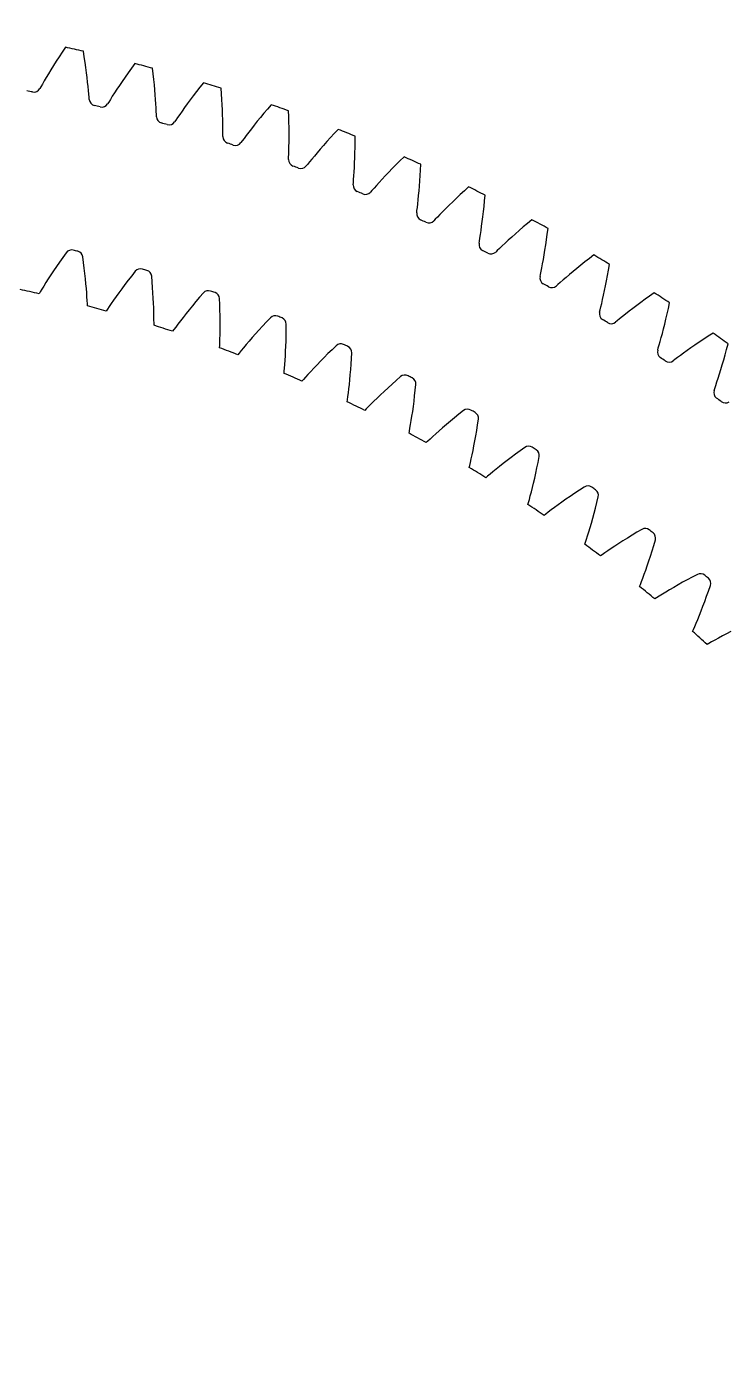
# Model space of a CAD drawing. Header units: millimetres. Extents: x -109 to 109, y -109 to 109.
# Drawn here: x -11 to 20.3, y 17 to 76.7 of the extents above; entities that cross this region are included whole.
import ezdxf

# ---------------------------------------------------------------- set-up
doc = ezdxf.new("R2010")
doc.units = ezdxf.units.MM

msp = doc.modelspace()

# ---------------------------------------------------------------- linework, layer by layer
at = {"layer": 'outer'}
msp.add_circle((0, 0), 108.759662, dxfattribs=at)
at = {"layer": 'thin_ring_external'}
for p, q in [((-9.598102, 75.372601), (-9.727102, 75.171852)), ((-9.462507, 75.579596), (-9.598102, 75.372601)), ((-9.320457, 75.792298), (-9.462507, 75.579596)), ((-8.480232, 75.364474), (-8.520379, 75.617078)), ((-8.443564, 75.119753), (-8.480232, 75.364474)), ((-9.964499, 74.791819), (-10.072292, 74.614328)), ((-9.849318, 74.977995), (-9.964499, 74.791819)), ((-9.727102, 75.171852), (-9.849318, 74.977995)), ((-8.410277, 74.883463), (-8.443564, 75.119753)), ((-8.380272, 74.656269), (-8.410277, 74.883463)), ((-6.373106, 74.857454), (-6.517085, 74.6562)), ((-6.222443, 75.064144), (-6.373106, 74.857454)), ((-5.400491, 74.602187), (-5.430233, 74.856225)), ((-10.344637, 74.150383), (-10.413248, 74.029645)), ((-10.263407, 74.291234), (-10.344637, 74.150383)), ((-10.172188, 74.446845), (-10.263407, 74.291234)), ((-10.072292, 74.614328), (-10.172188, 74.446845)), ((-8.353449, 74.438994), (-8.380272, 74.656269)), ((-8.329707, 74.232696), (-8.353449, 74.438994)), ((-8.308956, 74.038791), (-8.329707, 74.232696)), ((-6.907017, 74.090951), (-7.022006, 73.918035)), ((-6.78429, 74.27224), (-6.907017, 74.090951)), ((-6.654218, 74.460917), (-6.78429, 74.27224)), ((-6.517085, 74.6562), (-6.654218, 74.460917)), ((-5.373901, 74.356166), (-5.400491, 74.602187)), ((-5.350343, 74.118709), (-5.373901, 74.356166)), ((-5.329691, 73.890474), (-5.350343, 74.118709)), ((-3.156935, 74.209416), (-3.315957, 74.009086)), ((-10.413248, 74.029645), (-10.4608, 73.947191)), ((-8.291126, 73.859298), (-8.308956, 74.038791)), ((-8.276201, 73.697388), (-8.291126, 73.859298)), ((-8.264334, 73.559026), (-8.276201, 73.697388)), ((-8.255597, 73.464244), (-8.264334, 73.559026)), ((-7.313169, 73.465662), (-7.386679, 73.347843)), ((-7.226225, 73.603059), (-7.313169, 73.465662)), ((-7.128694, 73.754794), (-7.226225, 73.603059)), ((-7.022006, 73.918035), (-7.128694, 73.754794)), ((-5.31181, 73.672281), (-5.329691, 73.890474)), ((-5.296558, 73.465183), (-5.31181, 73.672281)), ((-5.283785, 73.270589), (-5.296558, 73.465183)), ((-3.613112, 73.624424), (-3.75082, 73.441247)), ((-3.468077, 73.813913), (-3.613112, 73.624424)), ((-3.315957, 74.009086), (-3.468077, 73.813913)), ((-2.354642, 73.714103), (-2.37393, 73.969148)), ((-2.338175, 73.467198), (-2.354642, 73.714103)), ((-2.324386, 73.228974), (-2.338175, 73.467198)), ((-7.386679, 73.347843), (-7.437576, 73.267411)), ((-5.273339, 73.090515), (-5.283785, 73.270589)), ((-5.265074, 72.928129), (-5.273339, 73.090515)), ((-5.258898, 72.789396), (-5.265074, 72.928129)), ((-4.116178, 72.938376), (-4.219856, 72.790773)), ((-4.002878, 73.097099), (-4.116178, 72.938376)), ((-3.880887, 73.265148), (-4.002878, 73.097099)), ((-3.75082, 73.441247), (-3.880887, 73.265148)), ((-2.313121, 73.000083), (-2.324386, 73.228974)), ((-2.304213, 72.78134), (-2.313121, 73.000083)), ((-0.296215, 73.035921), (-0.45622, 72.847158)), ((-0.129103, 73.229554), (-0.296215, 73.035921)), ((0.652179, 72.70172), (0.643378, 72.957342)), ((-5.254059, 72.694336), (-5.258898, 72.789396)), ((-4.390652, 72.542359), (-4.444809, 72.464085)), ((-4.312368, 72.657061), (-4.390652, 72.542359)), ((-4.219856, 72.790773), (-4.312368, 72.657061)), ((-2.297476, 72.57379), (-2.304213, 72.78134)), ((-2.292704, 72.378837), (-2.297476, 72.57379)), ((-2.289659, 72.198485), (-2.292704, 72.378837)), ((-0.891211, 72.315804), (-1.019999, 72.152905)), ((-0.754025, 72.486414), (-0.891211, 72.315804)), ((-0.608912, 72.663783), (-0.754025, 72.486414)), ((-0.45622, 72.847158), (-0.608912, 72.663783)), ((0.658495, 72.454347), (0.652179, 72.70172)), ((0.662492, 72.215758), (0.658495, 72.454347)), ((-2.288068, 72.035897), (-2.289659, 72.198485)), ((-2.287593, 71.897028), (-2.288068, 72.035897)), ((-2.286661, 71.801849), (-2.287593, 71.897028)), ((-1.347293, 71.725944), (-1.430221, 71.614553)), ((-1.24937, 71.855746), (-1.347293, 71.725944)), ((-1.139719, 71.998968), (-1.24937, 71.855746)), ((-1.019999, 72.152905), (-1.139719, 71.998968)), ((0.66248, 71.560022), (0.66427, 71.767674)), ((0.66435, 71.986598), (0.662492, 72.215758)), ((0.66427, 71.767674), (0.66435, 71.986598)), ((2.513407, 71.757567), (2.353316, 71.580615)), ((2.681027, 71.939601), (2.513407, 71.757567)), ((2.855948, 72.12621), (2.681027, 71.939601)), ((3.614901, 71.566746), (3.616602, 71.822514)), ((-1.430221, 71.614553), (-1.487546, 71.538568)), ((0.649797, 71.022196), (0.654883, 71.184713)), ((0.654883, 71.184713), (0.659245, 71.365037)), ((0.659245, 71.365037), (0.66248, 71.560022)), ((1.921601, 71.087045), (1.795662, 70.938152)), ((2.056968, 71.244519), (1.921601, 71.087045)), ((2.201043, 71.409353), (2.056968, 71.244519)), ((2.353316, 71.580615), (2.201043, 71.409353)), ((3.597702, 70.851727), (3.605254, 71.08077)), ((3.605254, 71.08077), (3.611056, 71.319322)), ((3.611056, 71.319322), (3.614901, 71.566746)), ((0.641594, 70.788288), (0.644571, 70.883424)), ((0.644571, 70.883424), (0.649797, 71.022196)), ((1.489623, 70.565988), (1.429227, 70.492421)), ((1.577054, 70.673881), (1.489623, 70.565988)), ((1.680224, 70.799553), (1.577054, 70.673881)), ((1.795662, 70.938152), (1.680224, 70.799553)), ((3.578321, 70.425588), (3.588635, 70.632991)), ((3.588635, 70.632991), (3.597702, 70.851727)), ((5.435798, 70.546976), (5.268577, 70.376746)), ((5.610749, 70.721975), (5.435798, 70.546976)), ((5.793184, 70.901246), (5.610749, 70.721975)), ((6.528528, 70.311094), (6.540729, 70.566576)), ((3.532649, 69.750295), (3.543568, 69.888736)), ((3.543568, 69.888736), (3.555322, 70.050906)), ((3.555322, 70.050906), (3.567084, 70.230899)), ((3.567084, 70.230899), (3.578321, 70.425588)), ((4.816963, 69.901316), (4.685016, 69.757719)), ((4.95868, 70.0531), (4.816963, 69.901316)), ((5.109401, 70.21188), (4.95868, 70.0531)), ((5.268577, 70.376746), (5.109401, 70.21188)), ((6.498938, 69.825924), (6.514529, 70.064037)), ((6.514529, 70.064037), (6.528528, 70.311094)), ((3.525769, 69.655361), (3.532649, 69.750295)), ((4.363956, 69.398433), (4.300591, 69.327407)), ((4.455743, 69.502646), (4.363956, 69.398433)), ((4.563985, 69.623976), (4.455743, 69.502646)), ((4.685016, 69.757719), (4.563985, 69.623976)), ((6.445129, 69.1724), (6.463949, 69.379204)), ((6.463949, 69.379204), (6.481989, 69.597384)), ((6.481989, 69.597384), (6.498938, 69.825924)), ((8.488012, 69.385096), (8.306023, 69.217426)), ((8.677653, 69.556725), (8.488012, 69.385096)), ((6.388365, 68.637427), (6.406767, 68.798979)), ((6.406767, 68.798979), (6.425909, 68.978337)), ((6.425909, 68.978337), (6.445129, 69.1724)), ((7.809032, 68.743555), (7.661202, 68.597717)), ((7.966145, 68.896013), (7.809032, 68.743555)), ((8.131955, 69.054206), (7.966145, 68.896013)), ((8.306023, 69.217426), (8.131955, 69.054206)), ((9.338665, 68.453335), (9.364018, 68.690608)), ((9.364018, 68.690608), (9.388149, 68.936881)), ((9.388149, 68.936881), (9.410828, 69.191648)), ((6.361, 68.40498), (6.371772, 68.499552)), ((6.371772, 68.499552), (6.388365, 68.637427)), ((7.187932, 68.113857), (7.121704, 68.045492)), ((7.28392, 68.214213), (7.187932, 68.113857)), ((7.397052, 68.330997), (7.28392, 68.214213)), ((7.523472, 68.459659), (7.397052, 68.330997)), ((7.661202, 68.597717), (7.523472, 68.459659)), ((9.285365, 68.008429), (9.312348, 68.225684)), ((9.312348, 68.225684), (9.338665, 68.453335)), ((11.504491, 68.094917), (11.307964, 67.931218)), ((9.20441, 67.43104), (9.230899, 67.609461)), ((9.230899, 67.609461), (9.258071, 67.802571)), ((9.258071, 67.802571), (9.285365, 68.008429)), ((10.938621, 67.615224), (10.766457, 67.463973)), ((11.119244, 67.771161), (10.938621, 67.615224)), ((11.307964, 67.931218), (11.119244, 67.771161)), ((12.188939, 67.446426), (12.222059, 67.700046)), ((9.142506, 67.039253), (9.157151, 67.133302)), ((9.157151, 67.133302), (9.179392, 67.27038)), ((9.179392, 67.27038), (9.20441, 67.43104)), ((10.174647, 66.922797), (10.056816, 66.810756)), ((10.306243, 67.04616), (10.174647, 66.922797)), ((10.449525, 67.178447), (10.306243, 67.04616)), ((10.603218, 67.318094), (10.449525, 67.178447)), ((10.766457, 67.463973), (10.603218, 67.318094)), ((12.084004, 66.73894), (12.119646, 66.965319)), ((12.119646, 66.965319), (12.154719, 67.20135)), ((12.154719, 67.20135), (12.188939, 67.446426)), ((9.956789, 66.714425), (9.88781, 66.648837)), ((10.056816, 66.810756), (9.956789, 66.714425)), ((11.977325, 66.126581), (12.012402, 66.318412)), ((12.012402, 66.318412), (12.048125, 66.522976)), ((12.048125, 66.522976), (12.084004, 66.73894)), ((14.065848, 66.362792), (13.870717, 66.210618)), ((14.26893, 66.518284), (14.065848, 66.362792)), ((11.884091, 65.653851), (11.91194, 65.789901)), ((11.91194, 65.789901), (11.943533, 65.949397)), ((11.943533, 65.949397), (11.977325, 66.126581)), ((13.336525, 65.779118), (13.177229, 65.6459)), ((13.505615, 65.918173), (13.336525, 65.779118)), ((13.683844, 66.062228), (13.505615, 65.918173)), ((13.870717, 66.210618), (13.683844, 66.062228)), ((14.881925, 65.598776), (14.926178, 65.84224)), ((14.926178, 65.84224), (14.969682, 66.094287)), ((11.865597, 65.560482), (11.884091, 65.653851)), ((12.665857, 65.202498), (12.594244, 65.139797)), ((12.769755, 65.294641), (12.665857, 65.202498)), ((12.892087, 65.40175), (12.769755, 65.294641)), ((13.028636, 65.519606), (12.892087, 65.40175)), ((13.177229, 65.6459), (13.028636, 65.519606)), ((14.74757, 64.92535), (14.792286, 65.139659)), ((14.792286, 65.139659), (14.837191, 65.364384)), ((14.837191, 65.364384), (14.881925, 65.598776)), ((14.619519, 64.356549), (14.660556, 64.532196)), ((14.660556, 64.532196), (14.703479, 64.722426)), ((14.703479, 64.722426), (14.74757, 64.92535)), ((16.555802, 64.538429), (16.362995, 64.397836)), ((16.757016, 64.682464), (16.555802, 64.538429)), ((16.966311, 64.829487), (16.757016, 64.682464)), ((14.525681, 63.971161), (14.547993, 64.063692)), ((14.547993, 64.063692), (14.581404, 64.198484)), ((14.581404, 64.198484), (14.619519, 64.356549)), ((15.839714, 64.002658), (15.686061, 63.882571)), ((16.004345, 64.129224), (15.839714, 64.002658)), ((16.179002, 64.261219), (16.004345, 64.129224)), ((16.362995, 64.397836), (16.179002, 64.261219)), ((17.541038, 63.885588), (17.59525, 64.12703)), ((17.59525, 64.12703), (17.649065, 64.377078)), ((15.31057, 63.580625), (15.236443, 63.520917)), ((15.418163, 63.668424), (15.31057, 63.580625)), ((15.544789, 63.770421), (15.418163, 63.668424)), ((15.686061, 63.882571), (15.544789, 63.770421)), ((17.379149, 63.218246), (17.432625, 63.430538)), ((17.432625, 63.430538), (17.486719, 63.65323)), ((17.486719, 63.65323), (17.541038, 63.885588)), ((17.227853, 62.655182), (17.276068, 62.828995)), ((17.276068, 62.828995), (17.326764, 63.017302)), ((17.326764, 63.017302), (17.379149, 63.218246)), ((19.169971, 62.757414), (18.971555, 62.624855)), ((19.376929, 62.893066), (19.169971, 62.757414)), ((19.592083, 63.031373), (19.376929, 62.893066)), ((17.118273, 62.273971), (17.144365, 62.365508)), ((17.144365, 62.365508), (17.183281, 62.498814)), ((17.183281, 62.498814), (17.227853, 62.655182)), ((18.274038, 62.137816), (18.12828, 62.03156)), ((18.432491, 62.251493), (18.274038, 62.137816)), ((18.602179, 62.371194), (18.432491, 62.251493)), ((18.782108, 62.495907), (18.602179, 62.371194)), ((18.971555, 62.624855), (18.782108, 62.495907)), ((20.127574, 62.064674), (20.191653, 62.303687)), ((20.191653, 62.303687), (20.255688, 62.551315)), ((17.886466, 61.85154), (17.80995, 61.794926)), ((17.997573, 61.934848), (17.886466, 61.85154)), ((18.12828, 62.03156), (17.997573, 61.934848)), ((19.938424, 61.404541), (20.000571, 61.614459)), ((20.000571, 61.614459), (20.063761, 61.834742)), ((20.063761, 61.834742), (20.127574, 62.064674)), ((19.764139, 60.848163), (19.819449, 61.019851)), ((19.819449, 61.019851), (19.877834, 61.205918)), ((19.877834, 61.205918), (19.938424, 61.404541)), ((19.639, 60.471773), (19.668828, 60.562161)), ((19.668828, 60.562161), (19.713185, 60.693757)), ((19.713185, 60.693757), (19.764139, 60.848163))]:
    msp.add_line(p, q, dxfattribs=at)
for centre, radius, start, end in [((-25.5, 0), 77.5, 77.344299, 77.949819), ((-25.5, 0), 77.5, 74.991358, 75.596877), ((-25.5, 0), 77.5, 72.638417, 73.243936), ((-25.5, 0), 75.25, 78.721515, 78.925543), ((-10.72409, 74.090991), 0.3, 258.721515, 331.358159), ((-7.956305, 73.484837), 0.3, 183.935959, 256.572602), ((-25.5, 0), 75.25, 76.368574, 76.572602), ((-7.69474, 73.421899), 0.3, 256.368574, 329.005218), ((-25.5, 0), 77.5, 70.285476, 70.890995), ((-4.954174, 72.702624), 0.3, 181.583018, 254.219661), ((-25.5, 0), 75.25, 74.015633, 74.219661), ((-4.695414, 72.629), 0.3, 254.015633, 326.652276), ((-1.986688, 71.797818), 0.3, 179.230077, 251.86672), ((-25.5, 0), 77.5, 67.932534, 68.538054), ((-25.5, 0), 75.25, 71.662692, 71.86672), ((-1.731169, 71.713633), 0.3, 251.662692, 324.299335), ((0.941149, 70.771945), 0.3, 176.877135, 249.513779), ((-25.5, 0), 75.25, 69.309751, 69.513779), ((1.192997, 70.67734), 0.3, 249.309751, 321.946394), ((-25.5, 0), 77.5, 65.579593, 66.185113), ((3.8244, 69.626734), 0.3, 174.524194, 247.160837), ((-25.5, 0), 75.25, 66.95681, 67.160837), ((4.072152, 69.52187), 0.3, 246.95681, 319.593453), ((-25.5, 0), 77.5, 63.226652, 63.832172), ((6.658204, 68.364116), 0.3, 172.171253, 244.807896), ((-25.5, 0), 75.25, 64.603868, 64.807896), ((-25.5, 0), 77.5, 60.873711, 61.47923), ((6.901441, 68.249169), 0.3, 244.603868, 317.240512), ((9.437782, 66.986222), 0.3, 169.818312, 242.454955), ((-25.5, 0), 75.25, 62.250927, 62.454955), ((9.676095, 66.861385), 0.3, 242.250927, 314.88757), ((-25.5, 0), 77.5, 58.52077, 59.126289), ((12.158447, 65.495373), 0.3, 167.465371, 240.102014), ((-25.5, 0), 75.25, 59.897986, 60.102014), ((12.391434, 65.360858), 0.3, 239.897986, 312.534629), ((-25.5, 0), 77.5, 56.167828, 56.773348), ((14.815611, 63.894084), 0.3, 165.11243, 237.749073), ((-25.5, 0), 75.25, 57.545045, 57.749073), ((15.042879, 63.750117), 0.3, 237.545045, 310.181688), ((-25.5, 0), 77.5, 53.814887, 54.420407), ((17.404794, 62.185056), 0.3, 162.759488, 235.396132), ((-25.5, 0), 75.25, 55.192104, 55.396132), ((17.625959, 62.03188), 0.3, 235.192104, 307.828747), ((19.921629, 60.371169), 0.3, 160.406547, 233.04319), ((-25.5, 0), 75.25, 52.839163, 53.04319), ((20.13632, 60.209042), 0.3, 232.839163, 305.475806)]:
    msp.add_arc(centre, radius, start, end, dxfattribs=at)
at = {"layer": 'thin_ring_internal'}
for p, q in [((-9.434634, 66.409177), (-9.579184, 66.203769)), ((-9.283826, 66.620267), (-9.434634, 66.409177)), ((-8.507656, 66.178056), (-8.541711, 66.435237)), ((-9.846505, 65.811719), (-9.968831, 65.626537)), ((-9.716537, 66.004397), (-9.846505, 65.811719)), ((-9.579184, 66.203769), (-9.716537, 66.004397)), ((-8.476459, 65.928829), (-8.507656, 66.178056)), ((-8.448783, 65.68831), (-8.476459, 65.928829)), ((-6.201858, 65.793662), (-6.362323, 65.589818)), ((-10.285436, 65.127942), (-10.371229, 64.98747)), ((-10.188959, 65.283042), (-10.285436, 65.127942)), ((-10.083156, 65.449866), (-10.188959, 65.283042)), ((-9.968831, 65.626537), (-10.083156, 65.449866)), ((-8.424485, 65.45717), (-8.448783, 65.68831)), ((-8.403415, 65.236235), (-8.424485, 65.45717)), ((-8.385415, 65.026571), (-8.403415, 65.236235)), ((-6.662754, 65.198591), (-6.801546, 65.012169)), ((-6.516274, 65.391357), (-6.662754, 65.198591)), ((-6.362323, 65.589818), (-6.516274, 65.391357)), ((-5.447102, 65.315818), (-5.469155, 65.574305)), ((-5.427534, 65.065409), (-5.447102, 65.315818)), ((-10.443598, 64.866992), (-10.492525, 64.784456)), ((-10.371229, 64.98747), (-10.443598, 64.866992)), ((-8.370316, 64.829603), (-8.385415, 65.026571)), ((-8.357946, 64.647365), (-8.370316, 64.829603)), ((-8.348143, 64.483058), (-8.357946, 64.647365)), ((-7.054775, 64.661717), (-7.168225, 64.499996)), ((-6.932354, 64.832879), (-7.054775, 64.661717)), ((-6.801546, 65.012169), (-6.932354, 64.832879)), ((-5.411078, 64.823864), (-5.427534, 65.065409)), ((-5.39756, 64.591843), (-5.411078, 64.823864)), ((-5.386793, 64.370168), (-5.39756, 64.591843)), ((-3.331461, 64.628405), (-3.494478, 64.437321)), ((-3.161685, 64.824562), (-3.331461, 64.628405)), ((-2.429978, 64.312121), (-2.439981, 64.571354)), ((-8.340806, 64.342707), (-8.348143, 64.483058)), ((-8.336354, 64.246862), (-8.340806, 64.342707)), ((-7.441945, 64.096245), (-7.494659, 64.016074)), ((-7.364049, 64.213225), (-7.441945, 64.096245)), ((-7.271814, 64.349553), (-7.364049, 64.213225)), ((-7.168225, 64.499996), (-7.271814, 64.349553)), ((-5.378566, 64.159893), (-5.386793, 64.370168)), ((-5.372648, 63.962436), (-5.378566, 64.159893)), ((-5.36877, 63.77982), (-5.372648, 63.962436)), ((-3.797082, 64.071816), (-3.936091, 63.898806)), ((-3.649768, 64.25158), (-3.797082, 64.071816)), ((-3.494478, 64.437321), (-3.649768, 64.25158)), ((-2.422082, 64.061073), (-2.429978, 64.312121)), ((-2.416882, 63.819024), (-2.422082, 64.061073)), ((-5.366623, 63.615234), (-5.36877, 63.77982)), ((-5.365823, 63.474695), (-5.366623, 63.615234)), ((-5.365835, 63.378746), (-5.365823, 63.474695)), ((-4.29767, 63.431798), (-4.396148, 63.299908)), ((-4.187194, 63.577259), (-4.29767, 63.431798)), ((-4.066343, 63.733526), (-4.187194, 63.577259)), ((-3.936091, 63.898806), (-4.066343, 63.733526)), ((-2.414173, 63.586625), (-2.416882, 63.819024)), ((-2.415296, 63.154259), (-2.413731, 63.364689)), ((-2.413731, 63.364689), (-2.414173, 63.586625)), ((-0.520341, 63.343729), (-0.684104, 63.165414)), ((-0.34861, 63.527021), (-0.520341, 63.343729)), ((-0.169892, 63.715068), (-0.34861, 63.527021)), ((0.537181, 63.169138), (0.53925, 63.428556)), ((-4.479402, 63.186679), (-4.535789, 63.109047)), ((-4.396148, 63.299908), (-4.479402, 63.186679)), ((-2.428706, 62.609634), (-2.423194, 62.774141)), ((-2.423194, 62.774141), (-2.418571, 62.95674)), ((-2.418571, 62.95674), (-2.415296, 63.154259)), ((-0.986531, 62.826344), (-1.124331, 62.667302)), ((-0.839623, 62.992699), (-0.986531, 62.826344)), ((-0.684104, 63.165414), (-0.839623, 62.992699)), ((0.527322, 62.675966), (0.533388, 62.917995)), ((0.533388, 62.917995), (0.537181, 63.169138)), ((-2.438922, 62.373365), (-2.434446, 62.46921)), ((-2.434446, 62.46921), (-2.428706, 62.609634)), ((-1.562385, 62.140265), (-1.622323, 62.065341)), ((-1.473953, 62.249498), (-1.562385, 62.140265)), ((-1.369445, 62.376663), (-1.473953, 62.249498)), ((-1.252321, 62.516826), (-1.369445, 62.376663)), ((-1.124331, 62.667302), (-1.252321, 62.516826)), ((0.497977, 62.011847), (0.509331, 62.221976)), ((0.509331, 62.221976), (0.519215, 62.443693)), ((0.519215, 62.443693), (0.527322, 62.675966)), ((2.579768, 62.288052), (2.399696, 62.112948)), ((2.767042, 62.46758), (2.579768, 62.288052)), ((3.44795, 61.889345), (3.462086, 62.148385)), ((0.459243, 61.468436), (0.472403, 61.632508)), ((0.472403, 61.632508), (0.485516, 61.814695)), ((0.485516, 61.814695), (0.497977, 62.011847)), ((1.909939, 61.617813), (1.764889, 61.465355)), ((2.064428, 61.777153), (1.909939, 61.617813)), ((2.227813, 61.942445), (2.064428, 61.777153)), ((2.399696, 62.112948), (2.227813, 61.942445)), ((3.415156, 61.397165), (3.432476, 61.63865)), ((3.432476, 61.63865), (3.44795, 61.889345)), ((0.438045, 61.232898), (0.446976, 61.32843)), ((0.446976, 61.32843), (0.459243, 61.468436)), ((1.302788, 60.959269), (1.239429, 60.887215)), ((1.396207, 61.064269), (1.302788, 60.959269)), ((1.506518, 61.186435), (1.396207, 61.064269)), ((1.630036, 61.320997), (1.506518, 61.186435)), ((1.764889, 61.465355), (1.630036, 61.320997)), ((3.354945, 60.735131), (3.376063, 60.944504)), ((3.376063, 60.944504), (3.396251, 61.165521)), ((3.396251, 61.165521), (3.415156, 61.397165)), ((5.642756, 61.084802), (5.447332, 60.914181)), ((3.29097, 60.194111), (3.311749, 60.357393)), ((3.311749, 60.357393), (3.333325, 60.538772)), ((3.333325, 60.538772), (3.354945, 60.735131)), ((4.90878, 60.427812), (4.747045, 60.275832)), ((5.079679, 60.585323), (4.90878, 60.427812)), ((5.259308, 60.747645), (5.079679, 60.585323)), ((5.447332, 60.914181), (5.259308, 60.747645)), ((6.268903, 60.22581), (6.296023, 60.475513)), ((6.296023, 60.475513), (6.322196, 60.733616)), ((3.258837, 59.959814), (3.272203, 60.054827)), ((3.272203, 60.054827), (3.29097, 60.194111)), ((4.208115, 59.746789), (4.109913, 59.646249)), ((4.323991, 59.86369), (4.208115, 59.746789)), ((4.453636, 59.99236), (4.323991, 59.86369)), ((4.595059, 60.130287), (4.453636, 59.99236)), ((4.747045, 60.275832), (4.595059, 60.130287)), ((6.180255, 59.535041), (6.210705, 59.754878)), ((6.210705, 59.754878), (6.240366, 59.985392)), ((6.240366, 59.985392), (6.268903, 60.22581)), ((4.109913, 59.646249), (4.04327, 59.57722)), ((6.088696, 58.951557), (6.118687, 59.131736)), ((6.118687, 59.131736), (6.149419, 59.326877)), ((6.149419, 59.326877), (6.180255, 59.535041)), ((8.052302, 59.250775), (7.865315, 59.096987)), ((8.247871, 59.408384), (8.052302, 59.250775)), ((8.451021, 59.569727), (8.247871, 59.408384)), ((9.075234, 58.930705), (9.113386, 59.18731)), ((6.017343, 58.55687), (6.035115, 58.651159)), ((6.035115, 58.651159), (6.060343, 58.789418)), ((6.060343, 58.789418), (6.088696, 58.951557)), ((7.212363, 58.533792), (7.076872, 58.411294)), ((7.36005, 58.664991), (7.212363, 58.533792)), ((7.518643, 58.803306), (7.36005, 58.664991)), ((7.687273, 58.947597), (7.518643, 58.803306)), ((7.865315, 59.096987), (7.687273, 58.947597)), ((8.996834, 58.443704), (9.036526, 58.682534)), ((9.036526, 58.682534), (9.075234, 58.930705)), ((6.852909, 58.204048), (6.783127, 58.138195)), ((6.955683, 58.299911), (6.852909, 58.204048)), ((7.076872, 58.411294), (6.955683, 58.299911)), ((8.875348, 57.790133), (8.915836, 57.996637)), ((8.915836, 57.996637), (8.95648, 58.21482)), ((8.95648, 58.21482), (8.996834, 58.443704)), ((8.761362, 57.257401), (8.797228, 57.418045)), ((8.797228, 57.418045), (8.83557, 57.596633)), ((8.83557, 57.596633), (8.875348, 57.790133)), ((10.39389, 57.339715), (10.21873, 57.203426)), ((10.57869, 57.48066), (10.39389, 57.339715)), ((10.77263, 57.625582), (10.57869, 57.48066)), ((10.975319, 57.773921), (10.77263, 57.625582)), ((11.185756, 57.925638), (10.975319, 57.773921)), ((11.779562, 57.258266), (11.829612, 57.512818)), ((8.70759, 57.027106), (8.72973, 57.120465)), ((8.72973, 57.120465), (8.761362, 57.257401)), ((9.759198, 56.832392), (9.632958, 56.726768)), ((9.900242, 56.948454), (9.759198, 56.832392)), ((10.053873, 57.072639), (9.900242, 56.948454)), ((10.21873, 57.203426), (10.053873, 57.072639)), ((11.62763, 56.548681), (11.67859, 56.77544)), ((11.67859, 56.77544), (11.72935, 57.012165)), ((11.72935, 57.012165), (11.779562, 57.258266)), ((9.525836, 56.63579), (9.453066, 56.573255)), ((9.632958, 56.726768), (9.525836, 56.63579)), ((11.526827, 56.128229), (11.576879, 56.332626)), ((11.576879, 56.332626), (11.62763, 56.548681)), ((13.841038, 56.156095), (13.62377, 56.014332)), ((11.35021, 55.466061), (11.388179, 55.601377)), ((11.388179, 55.601377), (11.431481, 55.760179)), ((11.431481, 55.760179), (11.47809, 55.936789)), ((11.47809, 55.936789), (11.526827, 56.128229)), ((13.022769, 55.607648), (12.841458, 55.479656)), ((13.213927, 55.739842), (13.022769, 55.607648)), ((13.414399, 55.875585), (13.213927, 55.739842)), ((13.62377, 56.014332), (13.414399, 55.875585)), ((14.403151, 55.461819), (14.46499, 55.713767)), ((11.323751, 55.373833), (11.35021, 55.466061)), ((12.234144, 55.030767), (12.122905, 54.944872)), ((12.365161, 55.130403), (12.234144, 55.030767)), ((12.511452, 55.239778), (12.365161, 55.130403)), ((12.670694, 55.356681), (12.511452, 55.239778)), ((12.841458, 55.479656), (12.670694, 55.356681)), ((14.21837, 54.760071), (14.279824, 54.984213)), ((14.279824, 54.984213), (14.341543, 55.21832)), ((14.341543, 55.21832), (14.403151, 55.461819)), ((12.122905, 54.944872), (12.047304, 54.88579)), ((14.098114, 54.344764), (14.157622, 54.54661)), ((14.157622, 54.54661), (14.21837, 54.760071)), ((13.890881, 53.69153), (13.935105, 53.824933)), ((13.935105, 53.824933), (13.985748, 53.981548)), ((13.985748, 53.981548), (14.040523, 54.155799)), ((14.040523, 54.155799), (14.098114, 54.344764)), ((15.568217, 53.755147), (15.381146, 53.63573)), ((15.765317, 53.878305), (15.568217, 53.755147)), ((15.971888, 54.004573), (15.765317, 53.878305)), ((16.187488, 54.133429), (15.971888, 54.004573)), ((16.411116, 54.26493), (16.187488, 54.133429)), ((16.940319, 53.545253), (17.013813, 53.794051)), ((13.86016, 53.600632), (13.890881, 53.69153)), ((14.753606, 53.215582), (14.638491, 53.134956)), ((14.889117, 53.309015), (14.753606, 53.215582)), ((15.040338, 53.411465), (14.889117, 53.309015)), ((15.204847, 53.520832), (15.040338, 53.411465)), ((15.381146, 53.63573), (15.204847, 53.520832)), ((16.794905, 53.073903), (16.867449, 53.304884)), ((16.867449, 53.304884), (16.940319, 53.545253)), ((14.638491, 53.134956), (14.560223, 53.079455)), ((16.583641, 52.4436), (16.652475, 52.642459)), ((16.652475, 52.642459), (16.723089, 52.852862)), ((16.723089, 52.852862), (16.794905, 53.073903)), ((16.396623, 51.931916), (16.454498, 52.086005)), ((16.454498, 52.086005), (16.51732, 52.257519)), ((16.51732, 52.257519), (16.583641, 52.4436)), ((18.439558, 52.0166), (18.227337, 51.900079)), ((18.66092, 52.135286), (18.439558, 52.0166)), ((18.890423, 52.256239), (18.66092, 52.135286)), ((16.311324, 51.711345), (16.346241, 51.800715)), ((16.346241, 51.800715), (16.396623, 51.931916)), ((17.325598, 51.372171), (17.185887, 51.285144)), ((17.481422, 51.467474), (17.325598, 51.372171)), ((17.650841, 51.569069), (17.481422, 51.467474)), ((17.832296, 51.67564), (17.650841, 51.569069)), ((18.024719, 51.786225), (17.832296, 51.67564)), ((18.227337, 51.900079), (18.024719, 51.786225)), ((19.301596, 51.276002), (19.385571, 51.512721)), ((19.385571, 51.512721), (19.47056, 51.75783)), ((17.067145, 51.209961), (16.98638, 51.158162)), ((17.185887, 51.285144), (17.067145, 51.209961)), ((19.056035, 50.624296), (19.136362, 50.831186)), ((19.136362, 50.831186), (19.218384, 51.048646)), ((19.218384, 51.048646), (19.301596, 51.276002)), ((18.832383, 50.077656), (18.903118, 50.246061)), ((18.903118, 50.246061), (18.978024, 50.428855)), ((18.978024, 50.428855), (19.056035, 50.624296)), ((18.671933, 49.710063), (18.71097, 49.797711)), ((18.71097, 49.797711), (18.767402, 49.926426)), ((18.767402, 49.926426), (18.832383, 50.077656)), ((20.189597, 49.603633), (20.003381, 49.505619)), ((20.386957, 49.705145), (20.189597, 49.603633)), ((19.403609, 49.174056), (19.320522, 49.126071)), ((19.52572, 49.243633), (19.403609, 49.174056)), ((19.669329, 49.324066), (19.52572, 49.243633)), ((19.829418, 49.412016), (19.669329, 49.324066)), ((20.003381, 49.505619), (19.829418, 49.412016))]:
    msp.add_line(p, q, dxfattribs=at)
for centre, radius, start, end in [((-9.042465, 66.442095), 0.3, 76.087992, 143.565474), ((-25.5, 0), 68.75, 75.912008, 76.087992), ((-8.838466, 66.391233), 0.3, 8.434526, 75.912008), ((-5.969048, 65.604454), 0.3, 73.421325, 140.898807), ((-25.5, 0), 68.75, 73.245341, 73.421325), ((-5.767636, 65.544155), 0.3, 5.767859, 73.245341), ((-25.5, 0), 66.5, 76.957349, 77.709318), ((-2.93793, 64.624728), 0.3, 70.754659, 138.232141), ((-25.5, 0), 68.75, 70.578675, 70.754659), ((-2.739542, 64.555124), 0.3, 3.101193, 70.578675), ((-25.5, 0), 66.5, 74.290682, 75.042651), ((-25.5, 0), 66.5, 71.624016, 72.375984), ((0.044324, 63.505039), 0.3, 68.087992, 135.565474), ((-25.5, 0), 68.75, 67.912008, 68.087992), ((0.239258, 63.426281), 0.3, 0.434526, 67.912008), ((-25.5, 0), 66.5, 68.957349, 69.709318), ((2.971254, 62.247813), 0.3, 65.421325, 132.898807), ((-25.5, 0), 68.75, 65.245341, 65.421325), ((3.162313, 62.16007), 0.3, 357.767859, 65.245341), ((-25.5, 0), 66.5, 66.290682, 67.042651), ((5.836522, 60.855771), 0.3, 62.754659, 130.232141), ((-25.5, 0), 68.75, 62.578675, 62.754659), ((6.023292, 60.759234), 0.3, 355.101193, 62.578675), ((-25.5, 0), 66.5, 63.624016, 64.375984), ((8.633921, 59.33193), 0.3, 60.087992, 127.565474), ((-25.5, 0), 68.75, 59.912008, 60.087992), ((8.815998, 59.226808), 0.3, 352.434526, 59.912008), ((-25.5, 0), 66.5, 60.957349, 61.709318), ((11.357395, 57.679589), 0.3, 57.421325, 124.898807), ((-25.5, 0), 68.75, 57.245341, 57.421325), ((11.534383, 57.566109), 0.3, 349.767859, 57.245341), ((-25.5, 0), 66.5, 58.290682, 59.042651), ((14.001043, 55.902326), 0.3, 54.754659, 122.232141), ((-25.5, 0), 68.75, 54.578675, 54.754659), ((14.17256, 55.780736), 0.3, 347.101193, 54.578675), ((-25.5, 0), 66.5, 55.624016, 56.375984), ((16.559141, 54.003992), 0.3, 52.087992, 119.565474), ((-25.5, 0), 68.75, 51.912008, 52.087992), ((16.724816, 53.874553), 0.3, 344.434526, 51.912008), ((-25.5, 0), 66.5, 52.957349, 53.709318), ((19.026148, 51.988697), 0.3, 49.421325, 116.898807), ((-25.5, 0), 68.75, 49.245341, 49.421325), ((19.185621, 51.85169), 0.3, 341.767859, 49.245341), ((-25.5, 0), 66.5, 50.290682, 51.042651), ((-25.5, 0), 66.5, 47.624016, 48.375984)]:
    msp.add_arc(centre, radius, start, end, dxfattribs=at)

doc.saveas('drawing.dxf')
